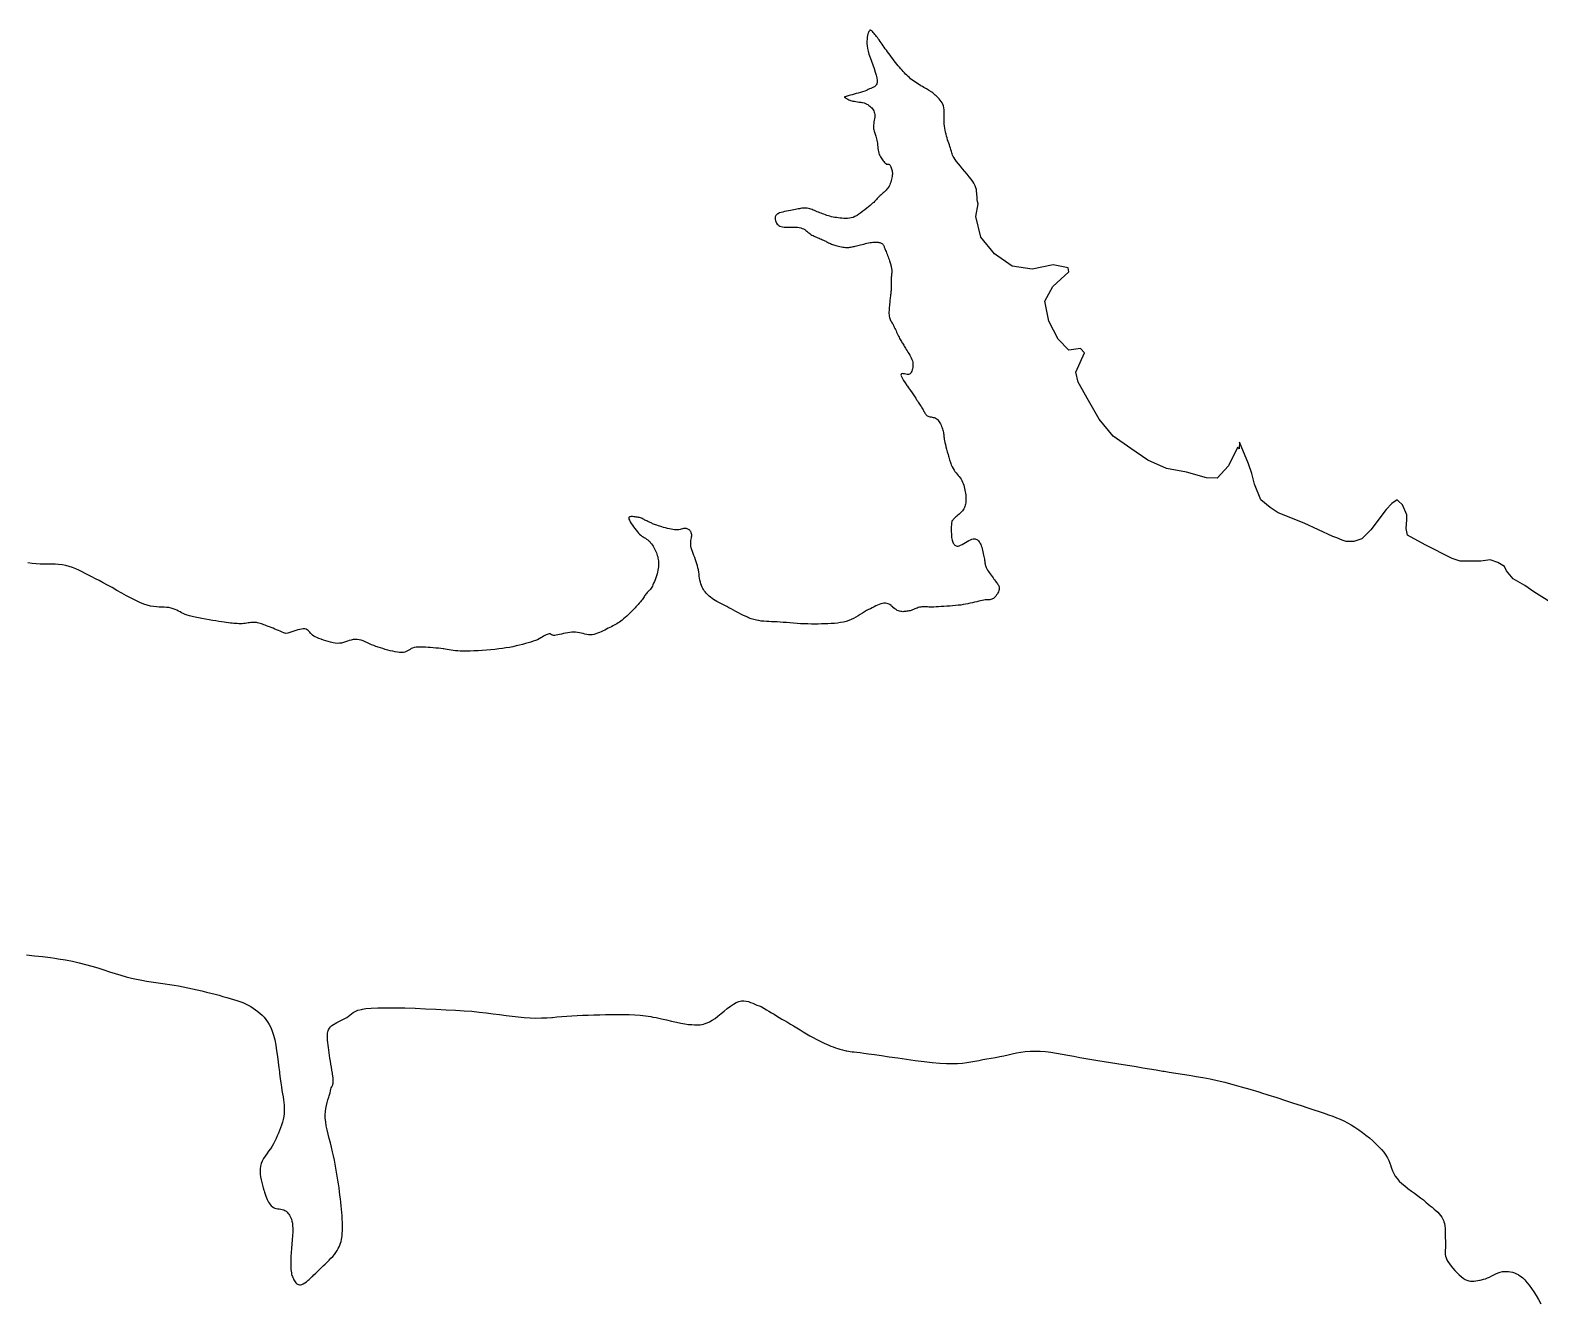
# Model space of a CAD drawing. Header units: inches. Extents: x 1341578 to 1502124, y 557203 to 748561.
# Drawn here: x 1488873 to 1489615, y 631463 to 632089 of the extents above; entities that cross this region are included whole.
import ezdxf

# ---------------------------------------------------------------- set-up
doc = ezdxf.new("R2010")
doc.units = ezdxf.units.IN
doc.header["$MEASUREMENT"] = 0
doc.layers.add('Zipcode', color=7, linetype='Continuous')

msp = doc.modelspace()

# ---------------------------------------------------------------- linework, layer by layer
at = {"layer": 'Zipcode'}
for points in [[(1489623.98, 631804.87), (1489611.74, 631812.59), (1489607.24, 631815.8), (1489601.45, 631819.02), (1489598.23, 631822.88), (1489597.26, 631825.13), (1489594.04, 631827.06), (1489590.18, 631828.34), (1489585.67, 631827.7), (1489575.37, 631827.69), (1489571.51, 631828.98), (1489558.32, 631835.73), (1489549.62, 631840.55), (1489548.98, 631843.77), (1489549.18, 631848), (1489549.29, 631850.52), (1489547.04, 631855.35), (1489545.01, 631857.38), (1489544.47, 631857.92), (1489541.89, 631855.99), (1489539, 631853.08), (1489531.6, 631843.11), (1489527.1, 631838.61), (1489523.24, 631837.31), (1489519.38, 631837.31), (1489517.44, 631837.96), (1489514.87, 631839.24), (1489512.94, 631839.88), (1489498.78, 631846.32), (1489485.91, 631851.46), (1489482.04, 631854.02), (1489477.53, 631857.89), (1489474.32, 631865.6), (1489473.02, 631870.75), (1489471.41, 631875.58), (1489466.94, 631886.24), (1489466.78, 631882.97), (1489466.01, 631883.5), (1489461.51, 631874.5), (1489456.01, 631868.5), (1489450.71, 631868.6), (1489441.01, 631871.5), (1489431.1, 631873.21), (1489421.9, 631877.4), (1489413.51, 631883), (1489404.9, 631889.1), (1489398.01, 631897.49), (1489392.71, 631906.6), (1489387.71, 631915.71), (1489386.51, 631920.5), (1489390.72, 631930.1), (1489388.9, 631932.21), (1489383.1, 631931.4), (1489377.89, 631936.81), (1489373.21, 631945.6), (1489371.3, 631955.5), (1489375.3, 631962.6), (1489383.1, 631969.81), (1489382.78, 631971.79), (1489375.4, 631973.31), (1489365.1, 631971.1), (1489355.3, 631972.71), (1489346.6, 631978.71), (1489339.8, 631986.81), (1489337.4, 631997), (1489338.52, 632003.21), (1489338.2, 632004.39), (1489338.07, 632005.25), (1489338, 632006.08), (1489337.96, 632006.9), (1489337.93, 632007.71), (1489337.88, 632008.54), (1489337.79, 632009.37), (1489337.64, 632010.23), (1489337.4, 632011.13), (1489337.06, 632012.08), (1489336.58, 632013.08), (1489336.38, 632013.42), (1489335.94, 632014.16), (1489335.11, 632015.34), (1489334.15, 632016.58), (1489333.08, 632017.87), (1489331.98, 632019.17), (1489330.87, 632020.46), (1489329.79, 632021.71), (1489328.81, 632022.89), (1489327.94, 632024), (1489327.25, 632024.98), (1489326.72, 632025.83), (1489326.3, 632026.58), (1489325.98, 632027.23), (1489325.74, 632027.8), (1489325.54, 632028.37), (1489325.38, 632028.91), (1489325.23, 632029.46), (1489325.09, 632029.99), (1489324.9, 632030.69), (1489324.67, 632031.41), (1489324.41, 632032.2), (1489324.13, 632033.02), (1489323.84, 632033.87), (1489323.54, 632034.74), (1489323.26, 632035.64), (1489322.98, 632036.55), (1489322.73, 632037.49), (1489322.48, 632038.46), (1489322.27, 632039.43), (1489322.09, 632040.42), (1489321.96, 632041.46), (1489321.9, 632042.57), (1489321.88, 632043.73), (1489321.88, 632044.91), (1489321.89, 632046.1), (1489321.89, 632047.27), (1489321.86, 632048.39), (1489321.79, 632049.47), (1489321.66, 632050.47), (1489321.44, 632051.36), (1489321.15, 632052.16), (1489320.77, 632052.9), (1489320.35, 632053.58), (1489319.89, 632054.2), (1489319.39, 632054.78), (1489318.88, 632055.31), (1489318.36, 632055.81), (1489317.86, 632056.28), (1489317.38, 632056.72), (1489316.94, 632057.15), (1489316.54, 632057.53), (1489316.17, 632057.84), (1489315.83, 632058.1), (1489315.5, 632058.32), (1489315.16, 632058.52), (1489314.81, 632058.71), (1489314.44, 632058.91), (1489314.04, 632059.14), (1489313.59, 632059.4), (1489313.07, 632059.72), (1489312.49, 632060.09), (1489311.85, 632060.47), (1489311.15, 632060.88), (1489310.42, 632061.31), (1489309.67, 632061.75), (1489308.9, 632062.22), (1489308.15, 632062.7), (1489307.4, 632063.19), (1489306.67, 632063.7), (1489305.99, 632064.22), (1489305.34, 632064.76), (1489304.71, 632065.31), (1489304.09, 632065.87), (1489303.48, 632066.45), (1489302.89, 632067.04), (1489302.3, 632067.65), (1489301.88, 632068.09), (1489301.7, 632068.28), (1489301.1, 632068.94), (1489300.49, 632069.62), (1489299.87, 632070.34), (1489299.23, 632071.08), (1489298.58, 632071.89), (1489297.91, 632072.73), (1489297.24, 632073.6), (1489296.57, 632074.47), (1489295.9, 632075.35), (1489295.26, 632076.23), (1489294.62, 632077.09), (1489294.01, 632077.91), (1489293.43, 632078.7), (1489292.88, 632079.45), (1489292.34, 632080.22), (1489291.82, 632080.97), (1489291.32, 632081.7), (1489290.84, 632082.42), (1489290.36, 632083.1), (1489289.9, 632083.76), (1489289.46, 632084.37), (1489289.18, 632084.74), (1489289.03, 632084.94), (1489288.6, 632085.45), (1489288.18, 632085.95), (1489287.77, 632086.47), (1489287.36, 632086.97), (1489286.97, 632087.44), (1489286.59, 632087.87), (1489286.22, 632088.21), (1489285.89, 632088.45), (1489285.59, 632088.57), (1489285.3, 632088.55), (1489285.06, 632088.34), (1489284.83, 632087.98), (1489284.61, 632087.47), (1489284.38, 632086.72), (1489284.21, 632086.05), (1489284.05, 632085.17), (1489283.94, 632084.2), (1489283.88, 632083.14), (1489283.88, 632082.03), (1489283.95, 632080.87), (1489284.1, 632079.65), (1489284.39, 632078.32), (1489284.84, 632076.78), (1489285.42, 632075.1), (1489286.07, 632073.33), (1489286.74, 632071.51), (1489287.4, 632069.73), (1489287.98, 632068.01), (1489288.47, 632066.44), (1489288.79, 632065.1), (1489288.94, 632063.89), (1489288.88, 632062.98), (1489288.71, 632062.24), (1489288.42, 632061.66), (1489288.23, 632061.43), (1489288.04, 632061.2), (1489287.57, 632060.83), (1489287.03, 632060.53), (1489286.43, 632060.27), (1489285.79, 632060.01), (1489285.12, 632059.72), (1489284.43, 632059.39), (1489284.01, 632059.18), (1489283.66, 632059.02), (1489282.76, 632058.66), (1489281.76, 632058.32), (1489280.69, 632058), (1489279.61, 632057.7), (1489278.53, 632057.41), (1489277.51, 632057.14), (1489276.57, 632056.89), (1489275.75, 632056.68), (1489275.09, 632056.49), (1489274.6, 632056.33), (1489274.22, 632056.2), (1489273.93, 632056.12), (1489273.65, 632056.02), (1489273.33, 632055.91), (1489273, 632055.79), (1489272.7, 632055.7), (1489272.94, 632055.47), (1489273.25, 632055.28), (1489273.51, 632055.13), (1489273.8, 632054.97), (1489274.13, 632054.79), (1489274.51, 632054.62), (1489274.92, 632054.43), (1489275.38, 632054.25), (1489275.86, 632054.08), (1489276.39, 632053.91), (1489277, 632053.77), (1489277.68, 632053.64), (1489278.44, 632053.52), (1489279.24, 632053.41), (1489280.07, 632053.29), (1489280.9, 632053.15), (1489281.36, 632053.07), (1489281.68, 632053), (1489282.47, 632052.81), (1489283.17, 632052.58), (1489283.79, 632052.31), (1489284.34, 632051.99), (1489284.86, 632051.63), (1489285.36, 632051.25), (1489285.81, 632050.83), (1489286.22, 632050.39), (1489286.61, 632049.93), (1489286.94, 632049.43), (1489287.23, 632048.91), (1489287.47, 632048.37), (1489287.65, 632047.81), (1489287.76, 632047.23), (1489287.78, 632046.52), (1489287.72, 632045.81), (1489287.61, 632045.08), (1489287.47, 632044.33), (1489287.32, 632043.56), (1489287.18, 632042.81), (1489287.07, 632042.04), (1489287.01, 632041.37), (1489287.02, 632040.73), (1489287.09, 632040.12), (1489287.2, 632039.56), (1489287.34, 632039.04), (1489287.52, 632038.52), (1489287.7, 632038.03), (1489287.9, 632037.52), (1489288.1, 632037.01), (1489288.29, 632036.46), (1489288.47, 632035.89), (1489288.63, 632035.25), (1489288.76, 632034.56), (1489288.88, 632033.8), (1489288.98, 632033), (1489289.08, 632032.17), (1489289.17, 632031.33), (1489289.28, 632030.5), (1489289.4, 632029.68), (1489289.55, 632028.91), (1489289.72, 632028.19), (1489289.92, 632027.53), (1489290.17, 632026.94), (1489290.46, 632026.37), (1489290.79, 632025.82), (1489291.13, 632025.31), (1489291.49, 632024.83), (1489291.85, 632024.4), (1489292.21, 632024), (1489292.55, 632023.63), (1489292.86, 632023.31), (1489293.14, 632023.03), (1489293.39, 632022.83), (1489293.73, 632022.69), (1489294.04, 632022.68), (1489294.32, 632022.72), (1489294.67, 632022.72), (1489294.91, 632022.59), (1489295.07, 632022.39), (1489295.24, 632022.1), (1489295.42, 632021.77), (1489295.61, 632021.38), (1489295.79, 632020.96), (1489295.96, 632020.5), (1489296.11, 632020.01), (1489296.24, 632019.4), (1489296.32, 632018.97), (1489296.36, 632018.43), (1489296.36, 632017.88), (1489296.31, 632017.31), (1489296.22, 632016.69), (1489296.1, 632016.03), (1489295.94, 632015.35), (1489295.76, 632014.67), (1489295.55, 632013.98), (1489295.3, 632013.29), (1489295.04, 632012.64), (1489294.74, 632012.02), (1489294.44, 632011.44), (1489294.09, 632010.92), (1489293.69, 632010.41), (1489293.25, 632009.93), (1489292.79, 632009.48), (1489292.31, 632009.03), (1489291.81, 632008.6), (1489291.29, 632008.16), (1489290.83, 632007.77), (1489290.36, 632007.36), (1489289.93, 632006.94), (1489289.54, 632006.54), (1489289.2, 632006.17), (1489288.89, 632005.81), (1489288.59, 632005.47), (1489288.28, 632005.13), (1489287.95, 632004.77), (1489287.59, 632004.4), (1489287.17, 632004), (1489286.67, 632003.56), (1489286.07, 632003.08), (1489285.38, 632002.51), (1489284.6, 632001.85), (1489283.75, 632001.13), (1489282.84, 632000.38), (1489281.89, 631999.61), (1489280.92, 631998.87), (1489279.93, 631998.17), (1489279.04, 631997.61), (1489277.99, 631997.03), (1489277.06, 631996.63), (1489276.15, 631996.36), (1489275.24, 631996.19), (1489274.31, 631996.09), (1489273.38, 631996.06), (1489272.46, 631996.09), (1489271.55, 631996.16), (1489270.64, 631996.26), (1489269.76, 631996.38), (1489268.89, 631996.52), (1489268.05, 631996.63), (1489267.25, 631996.76), (1489266.45, 631996.94), (1489265.68, 631997.13), (1489264.91, 631997.37), (1489264.18, 631997.61), (1489263.45, 631997.87), (1489262.64, 631998.17), (1489262.03, 631998.39), (1489261.34, 631998.64), (1489260.66, 631998.88), (1489259.99, 631999.11), (1489259.34, 631999.37), (1489258.72, 631999.64), (1489258.1, 631999.92), (1489257.49, 632000.18), (1489256.9, 632000.44), (1489256.31, 632000.67), (1489255.72, 632000.86), (1489255.13, 632001.02), (1489254.54, 632001.13), (1489253.96, 632001.19), (1489253.4, 632001.2), (1489252.86, 632001.19), (1489252.32, 632001.13), (1489251.78, 632001.06), (1489251.24, 632000.97), (1489250.67, 632000.86), (1489250.07, 632000.74), (1489249.43, 632000.61), (1489248.74, 632000.48), (1489247.99, 632000.34), (1489247.13, 632000.19), (1489246.22, 632000.02), (1489245.28, 631999.85), (1489244.3, 631999.65), (1489243.36, 631999.45), (1489242.47, 631999.23), (1489241.67, 631999.01), (1489240.95, 631998.78), (1489240.38, 631998.54), (1489240.16, 631998.42), (1489239.93, 631998.29), (1489239.56, 631998.04), (1489239.26, 631997.77), (1489239.03, 631997.48), (1489238.88, 631997.19), (1489238.76, 631996.9), (1489238.71, 631996.59), (1489238.7, 631996.28), (1489238.72, 631995.96), (1489238.78, 631995.65), (1489238.85, 631995.31), (1489238.95, 631994.94), (1489239.1, 631994.54), (1489239.28, 631994.14), (1489239.47, 631993.82), (1489239.81, 631993.34), (1489240.17, 631992.98), (1489240.58, 631992.64), (1489241.09, 631992.35), (1489241.67, 631992.11), (1489242.38, 631991.94), (1489243.24, 631991.84), (1489244.2, 631991.79), (1489245.24, 631991.79), (1489246.35, 631991.79), (1489247.44, 631991.79), (1489248.52, 631991.79), (1489249.68, 631991.73), (1489250.5, 631991.64), (1489251.32, 631991.47), (1489252.04, 631991.23), (1489252.68, 631990.94), (1489253.26, 631990.59), (1489253.8, 631990.22), (1489254.3, 631989.82), (1489254.79, 631989.42), (1489255.26, 631989.01), (1489255.75, 631988.63), (1489256.26, 631988.26), (1489256.8, 631987.94), (1489257.37, 631987.63), (1489257.95, 631987.35), (1489258.55, 631987.08), (1489259.14, 631986.82), (1489259.74, 631986.57), (1489260.33, 631986.32), (1489260.91, 631986.08), (1489261.49, 631985.84), (1489262.05, 631985.6), (1489262.59, 631985.36), (1489263.11, 631985.12), (1489263.6, 631984.88), (1489264.06, 631984.63), (1489264.51, 631984.4), (1489264.97, 631984.15), (1489265.42, 631983.93), (1489265.89, 631983.71), (1489266.36, 631983.5), (1489266.88, 631983.3), (1489267.42, 631983.12), (1489268, 631982.94), (1489268.61, 631982.76), (1489269.26, 631982.59), (1489269.93, 631982.42), (1489270.59, 631982.27), (1489271.28, 631982.13), (1489271.95, 631982.02), (1489272.61, 631981.92), (1489273.25, 631981.86), (1489273.85, 631981.83), (1489274.43, 631981.83), (1489274.98, 631981.87), (1489275.51, 631981.94), (1489276.02, 631982.02), (1489276.53, 631982.13), (1489277.05, 631982.25), (1489277.57, 631982.38), (1489278.13, 631982.53), (1489278.7, 631982.67), (1489279.32, 631982.8), (1489280, 631982.94), (1489280.73, 631983.12), (1489281.5, 631983.3), (1489282.29, 631983.5), (1489282.8, 631983.63), (1489283.09, 631983.71), (1489283.88, 631983.9), (1489284.66, 631984.07), (1489285.4, 631984.22), (1489286.09, 631984.34), (1489286.72, 631984.41), (1489287.31, 631984.45), (1489287.86, 631984.46), (1489288.38, 631984.46), (1489288.88, 631984.43), (1489289.34, 631984.37), (1489289.78, 631984.3), (1489290.19, 631984.2), (1489290.56, 631984.08), (1489290.91, 631983.94), (1489291.23, 631983.77), (1489291.45, 631983.63), (1489291.73, 631983.38), (1489291.9, 631983.17), (1489292.06, 631982.93), (1489292.17, 631982.67), (1489292.29, 631982.37), (1489292.4, 631982.05), (1489292.53, 631981.69), (1489292.67, 631981.3), (1489292.83, 631980.91), (1489293.05, 631980.38), (1489293.27, 631979.82), (1489293.51, 631979.21), (1489293.76, 631978.57), (1489294.01, 631977.9), (1489294.25, 631977.21), (1489294.49, 631976.55), (1489294.72, 631975.9), (1489294.92, 631975.31), (1489295.09, 631974.76), (1489295.25, 631974.26), (1489295.4, 631973.8), (1489295.53, 631973.36), (1489295.64, 631972.95), (1489295.74, 631972.55), (1489295.84, 631972.16), (1489295.91, 631971.78), (1489295.98, 631971.38), (1489296.03, 631970.99), (1489296.07, 631970.58), (1489296.09, 631970.17), (1489296.08, 631969.76), (1489296.06, 631969.36), (1489296.01, 631968.95), (1489295.96, 631968.55), (1489295.91, 631968.14), (1489295.86, 631967.72), (1489295.81, 631967.3), (1489295.77, 631966.86), (1489295.74, 631966.4), (1489295.74, 631965.92), (1489295.74, 631965.38), (1489295.74, 631964.94), (1489295.76, 631964.44), (1489295.76, 631963.92), (1489295.78, 631963.4), (1489295.79, 631962.87), (1489295.79, 631962.34), (1489295.77, 631961.8), (1489295.75, 631961.24), (1489295.71, 631960.7), (1489295.65, 631960.15), (1489295.59, 631959.61), (1489295.53, 631959.05), (1489295.45, 631958.49), (1489295.37, 631957.92), (1489295.3, 631957.33), (1489295.22, 631956.72), (1489295.16, 631956.1), (1489295.11, 631955.45), (1489295.05, 631954.77), (1489294.99, 631954.03), (1489294.9, 631953.2), (1489294.84, 631952.49), (1489294.77, 631951.7), (1489294.71, 631950.9), (1489294.68, 631950.14), (1489294.68, 631949.4), (1489294.71, 631948.7), (1489294.79, 631948.05), (1489294.91, 631947.47), (1489295.07, 631946.95), (1489295.26, 631946.45), (1489295.47, 631946), (1489295.71, 631945.56), (1489295.98, 631945.13), (1489296.24, 631944.69), (1489296.51, 631944.24), (1489296.78, 631943.75), (1489297.05, 631943.23), (1489297.31, 631942.66), (1489297.61, 631942.02), (1489297.87, 631941.45), (1489298.16, 631940.82), (1489298.46, 631940.17), (1489298.76, 631939.53), (1489299.06, 631938.89), (1489299.34, 631938.31), (1489299.65, 631937.68), (1489299.94, 631937.11), (1489300.23, 631936.59), (1489300.51, 631936.1), (1489300.8, 631935.64), (1489301.08, 631935.18), (1489301.36, 631934.74), (1489301.64, 631934.3), (1489301.92, 631933.84), (1489302.23, 631933.36), (1489302.53, 631932.84), (1489302.85, 631932.29), (1489303.2, 631931.69), (1489303.59, 631931.05), (1489304.01, 631930.37), (1489304.44, 631929.68), (1489304.88, 631928.97), (1489305.28, 631928.26), (1489305.65, 631927.56), (1489305.98, 631926.85), (1489306.23, 631926.18), (1489306.38, 631925.53), (1489306.47, 631924.89), (1489306.49, 631924.24), (1489306.46, 631923.56), (1489306.38, 631922.9), (1489306.25, 631922.26), (1489306.08, 631921.64), (1489305.88, 631921.07), (1489305.65, 631920.55), (1489305.38, 631920.11), (1489305.11, 631919.74), (1489304.73, 631919.51), (1489304.23, 631919.45), (1489303.64, 631919.49), (1489303, 631919.59), (1489302.35, 631919.72), (1489301.74, 631919.82), (1489301.23, 631919.86), (1489300.83, 631919.78), (1489300.61, 631919.54), (1489300.6, 631919.1), (1489300.84, 631918.41), (1489301.28, 631917.53), (1489301.9, 631916.48), (1489302.65, 631915.32), (1489303.48, 631914.09), (1489303.76, 631913.69), (1489304.35, 631912.83), (1489305.21, 631911.6), (1489306.03, 631910.43), (1489306.76, 631909.38), (1489307.36, 631908.48), (1489307.85, 631907.72), (1489308.29, 631907.03), (1489308.69, 631906.41), (1489309.06, 631905.85), (1489309.4, 631905.33), (1489309.71, 631904.83), (1489310.02, 631904.37), (1489310.31, 631903.92), (1489310.61, 631903.47), (1489310.9, 631903.01), (1489311.19, 631902.55), (1489311.44, 631902.1), (1489311.68, 631901.66), (1489311.9, 631901.24), (1489312.12, 631900.84), (1489312.34, 631900.45), (1489312.57, 631900.1), (1489312.84, 631899.76), (1489313.14, 631899.44), (1489313.48, 631899.16), (1489313.88, 631898.92), (1489314.34, 631898.75), (1489314.82, 631898.62), (1489315.35, 631898.54), (1489315.88, 631898.45), (1489316.41, 631898.36), (1489316.93, 631898.24), (1489317.43, 631898.08), (1489317.9, 631897.85), (1489318.31, 631897.54), (1489318.69, 631897.16), (1489319.04, 631896.71), (1489319.37, 631896.24), (1489319.7, 631895.67), (1489320, 631895.1), (1489320.28, 631894.49), (1489320.54, 631893.89), (1489320.79, 631893.28), (1489321, 631892.67), (1489321.21, 631892.08), (1489321.37, 631891.54), (1489321.48, 631890.99), (1489321.56, 631890.47), (1489321.61, 631889.95), (1489321.65, 631889.43), (1489321.69, 631888.86), (1489321.76, 631888.25), (1489321.85, 631887.57), (1489321.98, 631886.81), (1489322.17, 631885.97), (1489322.43, 631884.98), (1489322.7, 631883.87), (1489323.01, 631882.66), (1489323.35, 631881.37), (1489323.71, 631880.06), (1489323.91, 631879.35), (1489324.09, 631878.73), (1489324.48, 631877.43), (1489324.89, 631876.2), (1489325.07, 631875.73), (1489325.31, 631875.07), (1489325.73, 631874.06), (1489326.17, 631873.18), (1489326.66, 631872.39), (1489327.11, 631871.76), (1489327.7, 631871.04), (1489328.24, 631870.42), (1489328.77, 631869.83), (1489329.27, 631869.24), (1489329.75, 631868.64), (1489330.18, 631868), (1489330.55, 631867.31), (1489330.88, 631866.57), (1489331.17, 631865.8), (1489331.44, 631865.01), (1489331.68, 631864.21), (1489331.89, 631863.41), (1489332.06, 631862.6), (1489332.21, 631861.81), (1489332.33, 631861.04), (1489332.43, 631860.3), (1489332.49, 631859.58), (1489332.52, 631858.9), (1489332.54, 631858.24), (1489332.54, 631857.59), (1489332.5, 631856.96), (1489332.43, 631856.35), (1489332.33, 631855.75), (1489332.19, 631855.16), (1489332.02, 631854.58), (1489331.79, 631854.02), (1489331.52, 631853.47), (1489331.19, 631852.92), (1489330.75, 631852.38), (1489330.25, 631851.85), (1489329.66, 631851.29), (1489329.13, 631850.83), (1489328.56, 631850.35), (1489328.01, 631849.88), (1489327.5, 631849.44), (1489327.06, 631849.02), (1489326.71, 631848.64), (1489326.43, 631848.31), (1489326.19, 631848.07), (1489326, 631847.88), (1489325.8, 631847.63), (1489325.61, 631847.27), (1489325.52, 631846.9), (1489325.46, 631846.54), (1489325.41, 631846.06), (1489325.38, 631845.46), (1489325.34, 631844.73), (1489325.31, 631843.89), (1489325.31, 631843), (1489325.32, 631842.06), (1489325.35, 631841.13), (1489325.41, 631840.23), (1489325.49, 631839.38), (1489325.6, 631838.64), (1489325.75, 631838.02), (1489325.91, 631837.5), (1489326.08, 631837.01), (1489326.27, 631836.57), (1489326.5, 631836.19), (1489326.75, 631835.85), (1489327.04, 631835.58), (1489327.36, 631835.36), (1489327.73, 631835.21), (1489328.16, 631835.13), (1489328.64, 631835.13), (1489329.22, 631835.24), (1489329.9, 631835.52), (1489330.65, 631835.9), (1489331.46, 631836.36), (1489332.3, 631836.86), (1489333.14, 631837.36), (1489333.96, 631837.83), (1489334.73, 631838.23), (1489335.48, 631838.54), (1489336.04, 631838.67), (1489336.56, 631838.7), (1489337.02, 631838.67), (1489337.44, 631838.58), (1489337.81, 631838.42), (1489338.15, 631838.21), (1489338.47, 631837.94), (1489338.76, 631837.63), (1489339.04, 631837.27), (1489339.31, 631836.86), (1489339.58, 631836.42), (1489339.84, 631835.9), (1489340.08, 631835.27), (1489340.19, 631834.96), (1489340.31, 631834.58), (1489340.52, 631833.83), (1489340.71, 631833.04), (1489340.89, 631832.24), (1489341.06, 631831.45), (1489341.22, 631830.69), (1489341.37, 631829.98), (1489341.52, 631829.34), (1489341.63, 631828.77), (1489341.72, 631828.25), (1489341.77, 631827.77), (1489341.82, 631827.31), (1489341.85, 631826.87), (1489341.91, 631826.43), (1489341.99, 631825.98), (1489342.1, 631825.52), (1489342.26, 631825.04), (1489342.49, 631824.52), (1489342.78, 631823.94), (1489343.15, 631823.34), (1489343.56, 631822.71), (1489344.02, 631822.07), (1489344.5, 631821.42), (1489344.98, 631820.77), (1489345.46, 631820.13), (1489345.9, 631819.53), (1489346.31, 631818.94), (1489346.63, 631818.47), (1489347, 631817.91), (1489347.33, 631817.46), (1489347.65, 631817.03), (1489347.96, 631816.63), (1489348.24, 631816.23), (1489348.48, 631815.85), (1489348.69, 631815.46), (1489348.83, 631815.07), (1489348.92, 631814.65), (1489348.92, 631814.22), (1489348.85, 631813.75), (1489348.72, 631813.23), (1489348.52, 631812.7), (1489348.26, 631812.15), (1489347.96, 631811.61), (1489347.62, 631811.09), (1489347.25, 631810.58), (1489346.86, 631810.12), (1489346.45, 631809.73), (1489346.03, 631809.4), (1489345.61, 631809.15), (1489345.19, 631808.98), (1489344.74, 631808.86), (1489344.27, 631808.79), (1489343.78, 631808.76), (1489343.24, 631808.72), (1489342.67, 631808.69), (1489342.02, 631808.64), (1489341.33, 631808.55), (1489340.56, 631808.42), (1489339.72, 631808.24), (1489338.81, 631808.03), (1489337.84, 631807.8), (1489336.81, 631807.55), (1489335.73, 631807.29), (1489334.63, 631807.04), (1489333.9, 631806.88), (1489333.48, 631806.79), (1489332.31, 631806.55), (1489331.13, 631806.34), (1489329.95, 631806.17), (1489328.7, 631806.01), (1489327.36, 631805.88), (1489325.96, 631805.75), (1489324.54, 631805.64), (1489323.09, 631805.54), (1489321.67, 631805.45), (1489320.29, 631805.38), (1489319, 631805.3), (1489317.81, 631805.24), (1489316.75, 631805.19), (1489315.83, 631805.17), (1489315.02, 631805.16), (1489314.3, 631805.18), (1489313.66, 631805.21), (1489313.07, 631805.25), (1489312.52, 631805.28), (1489311.98, 631805.3), (1489311.46, 631805.3), (1489310.9, 631805.26), (1489310.32, 631805.19), (1489310.03, 631805.13), (1489309.71, 631805.07), (1489309.11, 631804.9), (1489308.51, 631804.69), (1489307.92, 631804.46), (1489307.34, 631804.23), (1489306.76, 631803.99), (1489306.19, 631803.76), (1489305.63, 631803.55), (1489305.08, 631803.38), (1489304.53, 631803.25), (1489303.99, 631803.16), (1489303.48, 631803.07), (1489302.98, 631802.99), (1489302.48, 631802.93), (1489301.99, 631802.9), (1489301.5, 631802.88), (1489300.99, 631802.91), (1489300.48, 631802.98), (1489299.94, 631803.09), (1489299.38, 631803.25), (1489298.8, 631803.51), (1489298.2, 631803.89), (1489297.6, 631804.35), (1489296.99, 631804.86), (1489296.36, 631805.38), (1489296.01, 631805.66), (1489295.71, 631805.89), (1489295.05, 631806.36), (1489294.37, 631806.73), (1489293.66, 631806.99), (1489292.94, 631807.11), (1489292.19, 631807.09), (1489291.43, 631806.96), (1489290.65, 631806.74), (1489289.86, 631806.46), (1489289.04, 631806.11), (1489288.2, 631805.71), (1489287.34, 631805.27), (1489286.44, 631804.81), (1489285.53, 631804.34), (1489285.13, 631804.16), (1489284.57, 631803.89), (1489283.61, 631803.4), (1489282.63, 631802.82), (1489281.63, 631802.19), (1489280.6, 631801.54), (1489279.55, 631800.87), (1489278.46, 631800.21), (1489277.33, 631799.58), (1489276.15, 631799.01), (1489274.93, 631798.5), (1489273.63, 631798.09), (1489272.28, 631797.77), (1489270.86, 631797.51), (1489269.38, 631797.3), (1489267.86, 631797.14), (1489266.3, 631797.02), (1489264.7, 631796.94), (1489263.05, 631796.88), (1489261.46, 631796.84), (1489259.82, 631796.82), (1489258.19, 631796.8), (1489256.53, 631796.8), (1489254.82, 631796.84), (1489253.06, 631796.9), (1489251.28, 631797), (1489249.51, 631797.11), (1489247.74, 631797.24), (1489245.99, 631797.37), (1489244.3, 631797.5), (1489242.68, 631797.63), (1489241.14, 631797.75), (1489239.68, 631797.84), (1489238.28, 631797.92), (1489236.95, 631797.97), (1489235.66, 631798.03), (1489234.41, 631798.09), (1489233.16, 631798.18), (1489231.95, 631798.3), (1489230.73, 631798.48), (1489229.51, 631798.72), (1489228.27, 631799.03), (1489227, 631799.44), (1489225.72, 631799.91), (1489225.12, 631800.17), (1489224.45, 631800.46), (1489223.17, 631801.05), (1489221.91, 631801.68), (1489220.66, 631802.33), (1489219.45, 631802.99), (1489218.27, 631803.63), (1489217.12, 631804.24), (1489216.04, 631804.82), (1489214.98, 631805.36), (1489213.95, 631805.88), (1489212.95, 631806.39), (1489211.98, 631806.89), (1489211.05, 631807.38), (1489210.14, 631807.89), (1489209.29, 631808.39), (1489208.48, 631808.9), (1489207.73, 631809.42), (1489207.02, 631809.96), (1489206.37, 631810.5), (1489205.79, 631811.01), (1489205.25, 631811.53), (1489204.77, 631812.05), (1489204.33, 631812.57), (1489203.91, 631813.13), (1489203.54, 631813.71), (1489203.18, 631814.34), (1489202.84, 631815.01), (1489202.52, 631815.73), (1489202.23, 631816.56), (1489201.98, 631817.43), (1489201.78, 631818.36), (1489201.62, 631819.33), (1489201.46, 631820.33), (1489201.32, 631821.36), (1489201.17, 631822.38), (1489201.01, 631823.41), (1489200.81, 631824.42), (1489200.58, 631825.4), (1489200.29, 631826.38), (1489199.96, 631827.38), (1489199.59, 631828.4), (1489199.21, 631829.43), (1489198.83, 631830.45), (1489198.45, 631831.44), (1489198.1, 631832.42), (1489197.79, 631833.35), (1489197.54, 631834.23), (1489197.35, 631835.06), (1489197.26, 631835.83), (1489197.24, 631836.56), (1489197.29, 631837.29), (1489197.37, 631837.92), (1489197.47, 631838.55), (1489197.58, 631839.15), (1489197.68, 631839.71), (1489197.73, 631840.22), (1489197.74, 631840.71), (1489197.67, 631841.17), (1489197.54, 631841.58), (1489197.39, 631841.96), (1489197.21, 631842.3), (1489197.01, 631842.6), (1489196.77, 631842.87), (1489196.5, 631843.11), (1489196.19, 631843.31), (1489195.87, 631843.49), (1489195.5, 631843.63), (1489195.1, 631843.74), (1489194.66, 631843.79), (1489194.19, 631843.77), (1489193.69, 631843.69), (1489193.15, 631843.58), (1489192.58, 631843.44), (1489191.99, 631843.3), (1489191.35, 631843.17), (1489190.67, 631843.09), (1489190.02, 631843.06), (1489189.31, 631843.1), (1489188.53, 631843.2), (1489187.69, 631843.36), (1489186.87, 631843.54), (1489185.83, 631843.8), (1489184.88, 631844.06), (1489183.93, 631844.33), (1489183, 631844.6), (1489182.13, 631844.86), (1489181.33, 631845.11), (1489180.62, 631845.34), (1489180, 631845.54), (1489179.45, 631845.75), (1489178.96, 631845.94), (1489178.51, 631846.13), (1489178.1, 631846.33), (1489177.73, 631846.5), (1489177.33, 631846.7), (1489176.95, 631846.89), (1489176.54, 631847.08), (1489176.11, 631847.27), (1489175.66, 631847.47), (1489175.22, 631847.69), (1489174.77, 631847.92), (1489174.32, 631848.15), (1489173.88, 631848.38), (1489173.32, 631848.63), (1489172.98, 631848.79), (1489172.52, 631848.96), (1489172.06, 631849.1), (1489171.61, 631849.19), (1489171.09, 631849.29), (1489170.5, 631849.39), (1489169.88, 631849.49), (1489169.23, 631849.57), (1489168.61, 631849.62), (1489168.02, 631849.62), (1489167.52, 631849.56), (1489167.13, 631849.42), (1489166.87, 631849.2), (1489166.77, 631848.87), (1489166.86, 631848.4), (1489167.11, 631847.79), (1489167.49, 631847.07), (1489167.98, 631846.27), (1489168.55, 631845.42), (1489169.17, 631844.54), (1489169.81, 631843.68), (1489170.45, 631842.86), (1489171.06, 631842.11), (1489171.61, 631841.48), (1489172.13, 631840.94), (1489172.69, 631840.46), (1489173.26, 631840.04), (1489173.84, 631839.67), (1489174.43, 631839.31), (1489175, 631838.95), (1489175.56, 631838.59), (1489176.1, 631838.2), (1489176.6, 631837.77), (1489177.08, 631837.29), (1489177.52, 631836.77), (1489177.96, 631836.21), (1489178.38, 631835.63), (1489178.77, 631835.03), (1489179.15, 631834.42), (1489179.51, 631833.79), (1489179.83, 631833.15), (1489180.13, 631832.5), (1489180.4, 631831.84), (1489180.63, 631831.18), (1489180.82, 631830.52), (1489181, 631829.86), (1489181.14, 631829.18), (1489181.26, 631828.5), (1489181.35, 631827.8), (1489181.4, 631827.1), (1489181.42, 631826.38), (1489181.42, 631825.65), (1489181.36, 631824.88), (1489181.27, 631824.11), (1489181.12, 631823.27), (1489180.92, 631822.38), (1489180.67, 631821.46), (1489180.37, 631820.5), (1489180.04, 631819.53), (1489179.7, 631818.59), (1489179.37, 631817.69), (1489179.02, 631816.85), (1489178.69, 631816.08), (1489178.38, 631815.42), (1489178.1, 631814.86), (1489177.81, 631814.4), (1489177.53, 631814.02), (1489177.25, 631813.69), (1489176.99, 631813.42), (1489176.69, 631813.13), (1489176.4, 631812.86), (1489176.1, 631812.58), (1489175.8, 631812.25), (1489175.48, 631811.87), (1489175.18, 631811.46), (1489174.89, 631811.03), (1489174.6, 631810.61), (1489174.31, 631810.17), (1489174.02, 631809.72), (1489173.7, 631809.25), (1489173.33, 631808.74), (1489172.94, 631808.21), (1489172.48, 631807.65), (1489171.95, 631807.05), (1489171.34, 631806.37), (1489170.66, 631805.63), (1489170.3, 631805.24), (1489169.91, 631804.82), (1489169.11, 631803.99), (1489168.29, 631803.14), (1489167.45, 631802.29), (1489166.61, 631801.46), (1489165.78, 631800.68), (1489164.98, 631799.96), (1489164.23, 631799.32), (1489163.52, 631798.75), (1489162.84, 631798.24), (1489162.19, 631797.78), (1489161.55, 631797.36), (1489160.91, 631796.96), (1489160.27, 631796.59), (1489159.61, 631796.22), (1489158.94, 631795.87), (1489158.23, 631795.51), (1489157.48, 631795.13), (1489156.69, 631794.72), (1489155.87, 631794.3), (1489155.02, 631793.86), (1489154.16, 631793.44), (1489153.27, 631793.01), (1489152.38, 631792.63), (1489151.48, 631792.28), (1489150.57, 631791.97), (1489149.68, 631791.74), (1489148.79, 631791.59), (1489147.9, 631791.53), (1489147.01, 631791.58), (1489146.12, 631791.7), (1489145.22, 631791.89), (1489144.33, 631792.11), (1489143.42, 631792.33), (1489142.51, 631792.55), (1489141.61, 631792.72), (1489140.69, 631792.84), (1489139.78, 631792.86), (1489138.83, 631792.81), (1489137.84, 631792.69), (1489136.81, 631792.53), (1489135.77, 631792.32), (1489134.75, 631792.1), (1489133.76, 631791.88), (1489132.81, 631791.67), (1489131.92, 631791.48), (1489131.13, 631791.34), (1489130.45, 631791.26), (1489129.9, 631791.24), (1489129.48, 631791.3), (1489129.17, 631791.41), (1489128.92, 631791.55), (1489128.62, 631791.76), (1489128.31, 631791.94), (1489128.04, 631792), (1489127.69, 631791.99), (1489127.23, 631791.9), (1489126.69, 631791.71), (1489126.15, 631791.45), (1489125.56, 631791.14), (1489124.94, 631790.78), (1489124.28, 631790.38), (1489123.55, 631789.97), (1489122.75, 631789.55), (1489121.87, 631789.13), (1489120.9, 631788.72), (1489119.83, 631788.35), (1489118.65, 631787.99), (1489117.36, 631787.61), (1489115.99, 631787.22), (1489114.54, 631786.82), (1489113.02, 631786.43), (1489111.43, 631786.06), (1489109.8, 631785.7), (1489108.13, 631785.37), (1489106.43, 631785.07), (1489104.71, 631784.8), (1489102.91, 631784.57), (1489100.98, 631784.36), (1489098.96, 631784.17), (1489096.89, 631784), (1489094.8, 631783.86), (1489092.72, 631783.73), (1489090.71, 631783.63), (1489088.8, 631783.57), (1489087.01, 631783.52), (1489085.4, 631783.51), (1489083.97, 631783.53), (1489082.7, 631783.61), (1489081.55, 631783.72), (1489080.49, 631783.86), (1489079.49, 631784.03), (1489078.53, 631784.19), (1489077.58, 631784.37), (1489076.6, 631784.53), (1489075.94, 631784.62), (1489075.57, 631784.67), (1489074.46, 631784.78), (1489073.27, 631784.89), (1489072.01, 631785.01), (1489070.72, 631785.13), (1489069.41, 631785.24), (1489068.11, 631785.35), (1489066.81, 631785.43), (1489065.56, 631785.49), (1489064.37, 631785.51), (1489063.25, 631785.49), (1489062.23, 631785.43), (1489061.34, 631785.27), (1489060.56, 631785.03), (1489059.87, 631784.73), (1489059.27, 631784.39), (1489058.66, 631784.01), (1489058.06, 631783.66), (1489057.45, 631783.34), (1489056.77, 631783.08), (1489056.02, 631782.91), (1489055.16, 631782.84), (1489054.17, 631782.88), (1489053.1, 631783.01), (1489051.97, 631783.2), (1489050.78, 631783.44), (1489049.56, 631783.72), (1489048.33, 631784.05), (1489047.09, 631784.38), (1489045.87, 631784.74), (1489044.7, 631785.08), (1489043.57, 631785.41), (1489043.08, 631785.57), (1489042.48, 631785.77), (1489041.41, 631786.2), (1489040.37, 631786.65), (1489039.33, 631787.14), (1489038.3, 631787.62), (1489037.28, 631788.08), (1489036.27, 631788.49), (1489035.27, 631788.84), (1489034.27, 631789.11), (1489033.27, 631789.27), (1489032.29, 631789.28), (1489031.32, 631789.17), (1489030.37, 631788.95), (1489029.42, 631788.67), (1489028.49, 631788.34), (1489027.54, 631788.01), (1489026.58, 631787.72), (1489025.62, 631787.48), (1489024.63, 631787.35), (1489023.62, 631787.33), (1489022.55, 631787.44), (1489021.42, 631787.64), (1489020.25, 631787.9), (1489019.06, 631788.22), (1489017.87, 631788.57), (1489016.7, 631788.97), (1489015.57, 631789.37), (1489014.51, 631789.78), (1489013.54, 631790.17), (1489012.68, 631790.55), (1489011.95, 631790.93), (1489011.34, 631791.37), (1489010.83, 631791.84), (1489010.4, 631792.34), (1489010, 631792.81), (1489009.61, 631793.27), (1489009.2, 631793.67), (1489008.73, 631794.01), (1489008.18, 631794.26), (1489007.52, 631794.4), (1489006.76, 631794.42), (1489005.93, 631794.34), (1489005.03, 631794.17), (1489004.09, 631793.94), (1489003.12, 631793.65), (1489002.13, 631793.34), (1489001.13, 631793.01), (1489000.13, 631792.69), (1488999.15, 631792.4), (1488998.19, 631792.15), (1488997.31, 631792.51), (1488996.42, 631792.88), (1488995.52, 631793.26), (1488994.61, 631793.63), (1488993.7, 631794.01), (1488992.82, 631794.38), (1488991.94, 631794.74), (1488991.09, 631795.07), (1488990.28, 631795.39), (1488989.5, 631795.68), (1488988.77, 631795.95), (1488988.08, 631796.21), (1488987.42, 631796.46), (1488986.79, 631796.69), (1488986.19, 631796.9), (1488985.58, 631797.11), (1488984.97, 631797.27), (1488984.36, 631797.41), (1488983.73, 631797.53), (1488983.07, 631797.61), (1488982.4, 631797.64), (1488981.73, 631797.61), (1488981.06, 631797.55), (1488980.39, 631797.46), (1488979.71, 631797.34), (1488979.01, 631797.22), (1488978.3, 631797.11), (1488977.55, 631797.03), (1488976.79, 631796.97), (1488975.98, 631796.96), (1488975.17, 631796.98), (1488974.37, 631797.01), (1488973.56, 631797.07), (1488972.73, 631797.13), (1488971.86, 631797.22), (1488970.96, 631797.32), (1488970, 631797.44), (1488968.97, 631797.58), (1488967.86, 631797.74), (1488966.65, 631797.92), (1488965.31, 631798.13), (1488963.81, 631798.36), (1488962.19, 631798.61), (1488960.49, 631798.89), (1488958.75, 631799.18), (1488957.02, 631799.49), (1488955.32, 631799.81), (1488953.71, 631800.13), (1488952.22, 631800.47), (1488950.88, 631800.8), (1488949.73, 631801.16), (1488948.72, 631801.54), (1488947.82, 631801.96), (1488947.01, 631802.37), (1488946.25, 631802.8), (1488945.48, 631803.22), (1488944.7, 631803.61), (1488943.86, 631804), (1488942.93, 631804.35), (1488941.87, 631804.66), (1488940.74, 631804.9), (1488939.59, 631805.01), (1488938.41, 631805.08), (1488937.2, 631805.11), (1488935.92, 631805.14), (1488934.59, 631805.21), (1488933.17, 631805.36), (1488931.67, 631805.61), (1488930.07, 631806.01), (1488928.36, 631806.59), (1488926.49, 631807.37), (1488924.43, 631808.35), (1488922.24, 631809.48), (1488919.94, 631810.72), (1488917.6, 631812.03), (1488915.24, 631813.36), (1488912.9, 631814.69), (1488910.63, 631815.96), (1488908.47, 631817.12), (1488906.47, 631818.16), (1488904.62, 631819.09), (1488902.87, 631820), (1488901.22, 631820.88), (1488899.62, 631821.71), (1488898.06, 631822.5), (1488896.52, 631823.23), (1488894.97, 631823.92), (1488893.4, 631824.53), (1488891.76, 631825.07), (1488890.06, 631825.55), (1488888.3, 631825.9), (1488886.55, 631826.12), (1488884.79, 631826.22), (1488883, 631826.25), (1488881.18, 631826.25), (1488879.34, 631826.24), (1488877.45, 631826.26), (1488875.49, 631826.34), (1488873.48, 631826.52), (1488871.39, 631826.82)], [(1488870.79, 631634.32), (1488874.73, 631633.86), (1488878.67, 631633.4), (1488882.54, 631632.92), (1488884.7, 631632.63), (1488886.32, 631632.4), (1488889.94, 631631.84), (1488893.38, 631631.19), (1488896.66, 631630.45), (1488899.83, 631629.63), (1488902.89, 631628.76), (1488905.87, 631627.84), (1488908.77, 631626.92), (1488911.6, 631626), (1488914.35, 631625.11), (1488917.07, 631624.27), (1488919.72, 631623.51), (1488922.35, 631622.84), (1488924.9, 631622.28), (1488927.37, 631621.8), (1488929.76, 631621.4), (1488932.09, 631621.04), (1488934.37, 631620.72), (1488936.62, 631620.41), (1488938.84, 631620.1), (1488941.06, 631619.78), (1488943.28, 631619.41), (1488945.51, 631618.99), (1488947.79, 631618.53), (1488950.09, 631618.06), (1488952.4, 631617.57), (1488954.7, 631617.07), (1488956.98, 631616.55), (1488959.22, 631616.02), (1488961.4, 631615.49), (1488963.5, 631614.95), (1488965.51, 631614.41), (1488967.3, 631613.89), (1488969.19, 631613.33), (1488970.9, 631612.83), (1488972.53, 631612.34), (1488974.1, 631611.86), (1488975.59, 631611.35), (1488977.02, 631610.82), (1488978.39, 631610.24), (1488979.71, 631609.59), (1488980.98, 631608.88), (1488982.21, 631608.07), (1488983.39, 631607.24), (1488984.5, 631606.4), (1488984.71, 631606.24), (1488985.57, 631605.55), (1488986.58, 631604.65), (1488987.54, 631603.68), (1488988.44, 631602.61), (1488989.3, 631601.41), (1488990.09, 631600.07), (1488990.84, 631598.54), (1488991.54, 631596.82), (1488992.19, 631594.8), (1488992.75, 631592.47), (1488993.27, 631589.91), (1488993.71, 631587.18), (1488994.13, 631584.35), (1488994.5, 631581.51), (1488994.84, 631578.72), (1488995.06, 631576.87), (1488995.15, 631576.05), (1488995.45, 631573.59), (1488995.74, 631571.4), (1488996.04, 631569.47), (1488996.34, 631567.69), (1488996.61, 631566.06), (1488996.87, 631564.53), (1488997.09, 631563.1), (1488997.27, 631561.72), (1488997.41, 631560.37), (1488997.47, 631559.04), (1488997.46, 631557.68), (1488997.36, 631556.27), (1488997.17, 631554.85), (1488996.89, 631553.45), (1488996.54, 631552.06), (1488996.13, 631550.69), (1488995.66, 631549.33), (1488995.14, 631548), (1488994.59, 631546.67), (1488994.02, 631545.35), (1488993.44, 631544.05), (1488992.86, 631542.76), (1488992.22, 631541.49), (1488991.47, 631540.24), (1488990.65, 631539.02), (1488989.79, 631537.81), (1488988.92, 631536.6), (1488988.09, 631535.41), (1488987.33, 631534.21), (1488986.67, 631533), (1488986.15, 631531.77), (1488985.79, 631530.52), (1488985.61, 631529.24), (1488985.57, 631527.9), (1488985.65, 631526.53), (1488985.82, 631525.15), (1488986.07, 631523.77), (1488986.38, 631522.42), (1488986.73, 631521.11), (1488987.07, 631519.87), (1488987.42, 631518.71), (1488987.51, 631518.38), (1488987.73, 631517.65), (1488988.02, 631516.69), (1488988.33, 631515.8), (1488988.66, 631514.96), (1488989, 631514.17), (1488989.36, 631513.46), (1488989.75, 631512.79), (1488990.16, 631512.17), (1488990.61, 631511.59), (1488991.08, 631511.06), (1488991.59, 631510.58), (1488992.17, 631510.19), (1488992.82, 631509.9), (1488993.52, 631509.7), (1488994.25, 631509.56), (1488995.01, 631509.45), (1488995.77, 631509.34), (1488996.49, 631509.21), (1488997.18, 631509.01), (1488997.81, 631508.73), (1488998.35, 631508.33), (1488998.84, 631507.87), (1488999.29, 631507.4), (1488999.71, 631506.92), (1489000.09, 631506.39), (1489000.44, 631505.8), (1489000.75, 631505.13), (1489001.02, 631504.36), (1489001.25, 631503.46), (1489001.44, 631502.44), (1489001.57, 631501.25), (1489001.63, 631499.83), (1489001.61, 631498.13), (1489001.52, 631496.25), (1489001.38, 631494.22), (1489001.21, 631492.13), (1489001.04, 631490.03), (1489000.87, 631487.99), (1489000.73, 631486.08), (1489000.64, 631484.36), (1489000.62, 631482.91), (1489000.65, 631481.69), (1489000.69, 631480.61), (1489000.75, 631479.63), (1489000.84, 631478.83), (1489000.94, 631478.09), (1489001.08, 631477.42), (1489001.24, 631476.82), (1489001.43, 631476.25), (1489001.65, 631475.72), (1489001.96, 631475.09), (1489002.19, 631474.66), (1489002.49, 631474.13), (1489002.81, 631473.64), (1489003.16, 631473.19), (1489003.61, 631472.74), (1489003.96, 631472.48), (1489004.41, 631472.26), (1489004.93, 631472.14), (1489005.48, 631472.15), (1489006.09, 631472.3), (1489006.78, 631472.61), (1489007.54, 631473.09), (1489008.37, 631473.7), (1489009.25, 631474.42), (1489009.73, 631474.86), (1489010.15, 631475.23), (1489011.09, 631476.11), (1489011.31, 631476.32), (1489012.03, 631477.01), (1489012.97, 631477.92), (1489013.89, 631478.84), (1489014.78, 631479.7), (1489015.67, 631480.55), (1489016.62, 631481.44), (1489017.58, 631482.35), (1489018.55, 631483.28), (1489019.5, 631484.23), (1489020.42, 631485.19), (1489021.3, 631486.16), (1489022.12, 631487.12), (1489022.84, 631488.09), (1489023.46, 631489.04), (1489023.98, 631489.96), (1489024.42, 631490.85), (1489024.79, 631491.72), (1489025.1, 631492.59), (1489025.35, 631493.46), (1489025.55, 631494.38), (1489025.71, 631495.34), (1489025.84, 631496.36), (1489025.94, 631497.48), (1489026.03, 631498.69), (1489026.08, 631500), (1489026.1, 631501.4), (1489026.06, 631502.87), (1489025.99, 631504.4), (1489025.89, 631506), (1489025.76, 631507.63), (1489025.6, 631509.3), (1489025.43, 631511), (1489025.25, 631512.73), (1489025.06, 631514.46), (1489024.85, 631516.22), (1489024.62, 631518.02), (1489024.37, 631519.87), (1489024.11, 631521.75), (1489023.83, 631523.65), (1489023.52, 631525.58), (1489023.2, 631527.53), (1489022.87, 631529.49), (1489022.52, 631531.46), (1489022.15, 631533.44), (1489021.73, 631535.47), (1489021.24, 631537.57), (1489020.69, 631539.73), (1489020.12, 631541.91), (1489019.56, 631544.02), (1489019, 631546.23), (1489018.52, 631548.33), (1489018.11, 631550.35), (1489017.81, 631552.26), (1489017.63, 631554.04), (1489017.61, 631555.71), (1489017.71, 631557.32), (1489017.92, 631558.87), (1489018.21, 631560.35), (1489018.56, 631561.76), (1489018.92, 631563.08), (1489019.3, 631564.33), (1489019.5, 631565.01), (1489019.65, 631565.49), (1489019.97, 631566.57), (1489020.2, 631567.56), (1489020.39, 631568.37), (1489020.59, 631568.99), (1489020.78, 631569.45), (1489020.96, 631569.81), (1489021.12, 631570.12), (1489021.27, 631570.44), (1489021.38, 631570.81), (1489021.46, 631571.27), (1489021.49, 631571.89), (1489021.49, 631572.7), (1489021.42, 631573.72), (1489021.27, 631574.9), (1489021.17, 631575.68), (1489021.09, 631576.21), (1489020.87, 631577.61), (1489020.62, 631579.08), (1489020.36, 631580.57), (1489020.11, 631582.06), (1489019.88, 631583.52), (1489019.69, 631584.92), (1489019.54, 631586.22), (1489019.42, 631587.46), (1489019.25, 631588.7), (1489019.06, 631589.94), (1489018.89, 631591.16), (1489018.76, 631592.35), (1489018.67, 631593.49), (1489018.65, 631594.6), (1489018.72, 631595.63), (1489018.9, 631596.59), (1489019.06, 631597.02), (1489019.22, 631597.47), (1489019.66, 631598.26), (1489020.22, 631598.95), (1489020.87, 631599.55), (1489021.6, 631600.1), (1489021.92, 631600.29), (1489022.42, 631600.59), (1489023.29, 631601.06), (1489024.23, 631601.51), (1489025.21, 631601.97), (1489026.22, 631602.45), (1489027.26, 631602.95), (1489028.2, 631603.51), (1489029, 631604.11), (1489029.47, 631604.5), (1489029.73, 631604.72), (1489030.49, 631605.34), (1489031.34, 631605.95), (1489032.39, 631606.52), (1489033.7, 631607.04), (1489035.37, 631607.49), (1489035.93, 631607.59), (1489037.49, 631607.86), (1489040.12, 631608.11), (1489043.43, 631608.24), (1489047.37, 631608.3), (1489051.84, 631608.27), (1489056.68, 631608.18), (1489061.74, 631608.02), (1489066.92, 631607.82), (1489072.04, 631607.59), (1489076.99, 631607.34), (1489081.64, 631607.09), (1489085.82, 631606.84), (1489089.64, 631606.57), (1489093.28, 631606.2), (1489096.76, 631605.8), (1489100.09, 631605.37), (1489103.32, 631604.93), (1489106.45, 631604.49), (1489109.49, 631604.09), (1489112.47, 631603.76), (1489115.4, 631603.49), (1489118.32, 631603.32), (1489121.16, 631603.26), (1489123.86, 631603.3), (1489126.46, 631603.4), (1489128.99, 631603.56), (1489129.37, 631603.59), (1489131.46, 631603.76), (1489133.91, 631603.97), (1489136.36, 631604.18), (1489138.86, 631604.37), (1489141.42, 631604.53), (1489144.07, 631604.62), (1489146.82, 631604.7), (1489149.64, 631604.78), (1489152.52, 631604.86), (1489155.42, 631604.94), (1489158.34, 631604.99), (1489161.25, 631605.02), (1489164.14, 631605.01), (1489166.96, 631604.95), (1489169.72, 631604.83), (1489172.38, 631604.64), (1489175, 631604.35), (1489177.65, 631603.94), (1489178.67, 631603.74), (1489180.29, 631603.44), (1489182.88, 631602.89), (1489185.42, 631602.32), (1489187.86, 631601.74), (1489190.19, 631601.22), (1489192.37, 631600.74), (1489194.39, 631600.39), (1489196.19, 631600.15), (1489197.76, 631600.01), (1489199.06, 631599.9), (1489200.15, 631599.84), (1489201.09, 631599.84), (1489201.93, 631599.89), (1489202.73, 631600.03), (1489203.53, 631600.24), (1489204.39, 631600.53), (1489205.35, 631600.93), (1489206.5, 631601.45), (1489207.79, 631602.14), (1489209.18, 631603.09), (1489210.64, 631604.2), (1489212.15, 631605.41), (1489213.69, 631606.68), (1489215.23, 631607.92), (1489216.75, 631609.08), (1489218.24, 631610.09), (1489219.64, 631610.89), (1489220.97, 631611.43), (1489222.2, 631611.68), (1489223.39, 631611.72), (1489224.51, 631611.58), (1489225.6, 631611.31), (1489226.66, 631610.93), (1489227.7, 631610.49), (1489228.74, 631610.03), (1489229.78, 631609.57), (1489230.83, 631609.17), (1489231.91, 631608.86), (1489233.18, 631608.09), (1489234.45, 631607.34), (1489235.69, 631606.59), (1489236.93, 631605.84), (1489238.19, 631605.08), (1489239.45, 631604.32), (1489240.73, 631603.55), (1489242.05, 631602.77), (1489243.4, 631601.97), (1489244.78, 631601.14), (1489246.24, 631600.28), (1489247.78, 631599.35), (1489249.35, 631598.39), (1489250.97, 631597.42), (1489252.59, 631596.44), (1489254.21, 631595.48), (1489255.81, 631594.55), (1489257.36, 631593.68), (1489258.84, 631592.87), (1489260.24, 631592.14), (1489261.55, 631591.49), (1489262.78, 631590.91), (1489263.96, 631590.38), (1489265.09, 631589.9), (1489266.19, 631589.45), (1489267.28, 631589.04), (1489268.38, 631588.66), (1489269.49, 631588.3), (1489270.57, 631587.99), (1489271.82, 631587.64), (1489272.95, 631587.36), (1489273.63, 631587.2), (1489273.91, 631587.14), (1489274.79, 631586.97), (1489275.66, 631586.83), (1489276.59, 631586.7), (1489277.66, 631586.57), (1489278.93, 631586.43), (1489280.47, 631586.24), (1489282.38, 631586.01), (1489284.7, 631585.72), (1489287.57, 631585.32), (1489290.99, 631584.83), (1489294.84, 631584.26), (1489298.97, 631583.65), (1489303.28, 631583.03), (1489307.63, 631582.44), (1489311.91, 631581.91), (1489315.98, 631581.45), (1489319.71, 631581.11), (1489322.99, 631580.91), (1489325.84, 631580.87), (1489328.15, 631580.93), (1489328.42, 631580.94), (1489330.77, 631581.11), (1489332.94, 631581.37), (1489334.98, 631581.68), (1489336.93, 631582.03), (1489337.83, 631582.22), (1489338.85, 631582.42), (1489340.78, 631582.8), (1489342.77, 631583.17), (1489344.87, 631583.5), (1489347.01, 631583.85), (1489349.1, 631584.27), (1489351.16, 631584.74), (1489353.21, 631585.22), (1489355.26, 631585.7), (1489357.35, 631586.14), (1489359.5, 631586.53), (1489361.71, 631586.82), (1489364.02, 631587.01), (1489366.43, 631587.05), (1489368.95, 631586.95), (1489371.56, 631586.73), (1489374.25, 631586.4), (1489377, 631585.99), (1489379.81, 631585.51), (1489382.66, 631584.99), (1489385.57, 631584.45), (1489388.49, 631583.91), (1489391.45, 631583.37), (1489392.47, 631583.2), (1489394.42, 631582.89), (1489397.43, 631582.41), (1489400.47, 631581.93), (1489403.56, 631581.45), (1489406.68, 631580.95), (1489409.83, 631580.44), (1489413.01, 631579.92), (1489416.22, 631579.39), (1489419.46, 631578.85), (1489422.7, 631578.31), (1489425.97, 631577.76), (1489429.22, 631577.21), (1489430.02, 631577.08), (1489432.47, 631576.7), (1489435.71, 631576.2), (1489438.99, 631575.7), (1489442.28, 631575.17), (1489444.11, 631574.86), (1489445.62, 631574.6), (1489449.03, 631573.99), (1489452.51, 631573.31), (1489456.08, 631572.54), (1489459.76, 631571.66), (1489463.65, 631570.64), (1489464.38, 631570.45), (1489467.79, 631569.5), (1489472.12, 631568.24), (1489476.53, 631566.91), (1489477.88, 631566.49), (1489480.98, 631565.53), (1489485.35, 631564.15), (1489489.59, 631562.79), (1489493.59, 631561.47), (1489497.31, 631560.25), (1489500.63, 631559.13), (1489503.57, 631558.15), (1489506.22, 631557.27), (1489508.6, 631556.48), (1489510.79, 631555.74), (1489512.79, 631555.02), (1489514.69, 631554.29), (1489516.5, 631553.53), (1489518.26, 631552.71), (1489520.04, 631551.8), (1489521.87, 631550.77), (1489523.73, 631549.63), (1489525.58, 631548.39), (1489527.38, 631547.08), (1489529.14, 631545.71), (1489530.85, 631544.31), (1489532.47, 631542.87), (1489534.01, 631541.44), (1489535.45, 631540.02), (1489536.77, 631538.62), (1489537.96, 631537.27), (1489538.97, 631535.95), (1489539.75, 631534.64), (1489540.37, 631533.33), (1489540.87, 631532.02), (1489541.31, 631530.71), (1489541.41, 631530.43), (1489541.74, 631529.42), (1489542.22, 631528.15), (1489542.78, 631526.89), (1489543.5, 631525.63), (1489544.41, 631524.4), (1489545.54, 631523.18), (1489546.84, 631521.96), (1489548.27, 631520.74), (1489549.59, 631519.69), (1489549.8, 631519.52), (1489551.45, 631518.27), (1489552.95, 631517.17), (1489554.51, 631516.02), (1489555.99, 631514.91), (1489557.36, 631513.85), (1489558.58, 631512.83), (1489559.68, 631511.88), (1489560.74, 631511), (1489561.66, 631510.25), (1489562.68, 631509.4), (1489563.56, 631508.65), (1489564.39, 631507.89), (1489565.14, 631507.11), (1489565.81, 631506.29), (1489566.42, 631505.42), (1489566.95, 631504.46), (1489567.37, 631503.42), (1489567.43, 631503.17), (1489567.67, 631502.31), (1489567.88, 631501.13), (1489568.01, 631499.91), (1489568.08, 631498.67), (1489568.11, 631497.44), (1489568.12, 631496.22), (1489568.13, 631495.05), (1489568.17, 631493.92), (1489568.24, 631492.88), (1489568.3, 631491.92), (1489568.27, 631491.02), (1489568.22, 631490.17), (1489568.15, 631489.36), (1489568.08, 631488.58), (1489568.05, 631487.8), (1489568.1, 631487.02), (1489568.24, 631486.22), (1489568.49, 631485.39), (1489568.89, 631484.51), (1489569.45, 631483.56), (1489570.16, 631482.52), (1489570.97, 631481.41), (1489571.89, 631480.28), (1489572.87, 631479.17), (1489573.9, 631478.09), (1489574.94, 631477.09), (1489575.97, 631476.2), (1489576.97, 631475.44), (1489577.91, 631474.86), (1489578.8, 631474.46), (1489579.69, 631474.19), (1489580.57, 631474.04), (1489581.45, 631473.99), (1489582.34, 631474.03), (1489583.22, 631474.13), (1489584.12, 631474.28), (1489585.03, 631474.47), (1489585.28, 631474.53), (1489585.96, 631474.67), (1489586.91, 631474.88), (1489587.89, 631475.14), (1489588.89, 631475.53), (1489589.91, 631476), (1489590.96, 631476.53), (1489592, 631477.07), (1489593.05, 631477.59), (1489594.1, 631478.05), (1489595.15, 631478.42), (1489596.18, 631478.66), (1489597.21, 631478.74), (1489598.22, 631478.71), (1489599.22, 631478.65), (1489600.2, 631478.53), (1489601.18, 631478.32), (1489602.18, 631478.04), (1489603.16, 631477.64), (1489603.89, 631477.25), (1489604.15, 631477.11), (1489605.15, 631476.43), (1489606.17, 631475.59), (1489607.18, 631474.56), (1489608.25, 631473.34), (1489609.37, 631471.95), (1489610.52, 631470.4), (1489611.69, 631468.69), (1489612.84, 631466.86), (1489613.97, 631464.91), (1489615.06, 631462.86)]]:
    msp.add_lwpolyline(points, dxfattribs=at)

doc.saveas('drawing.dxf')
